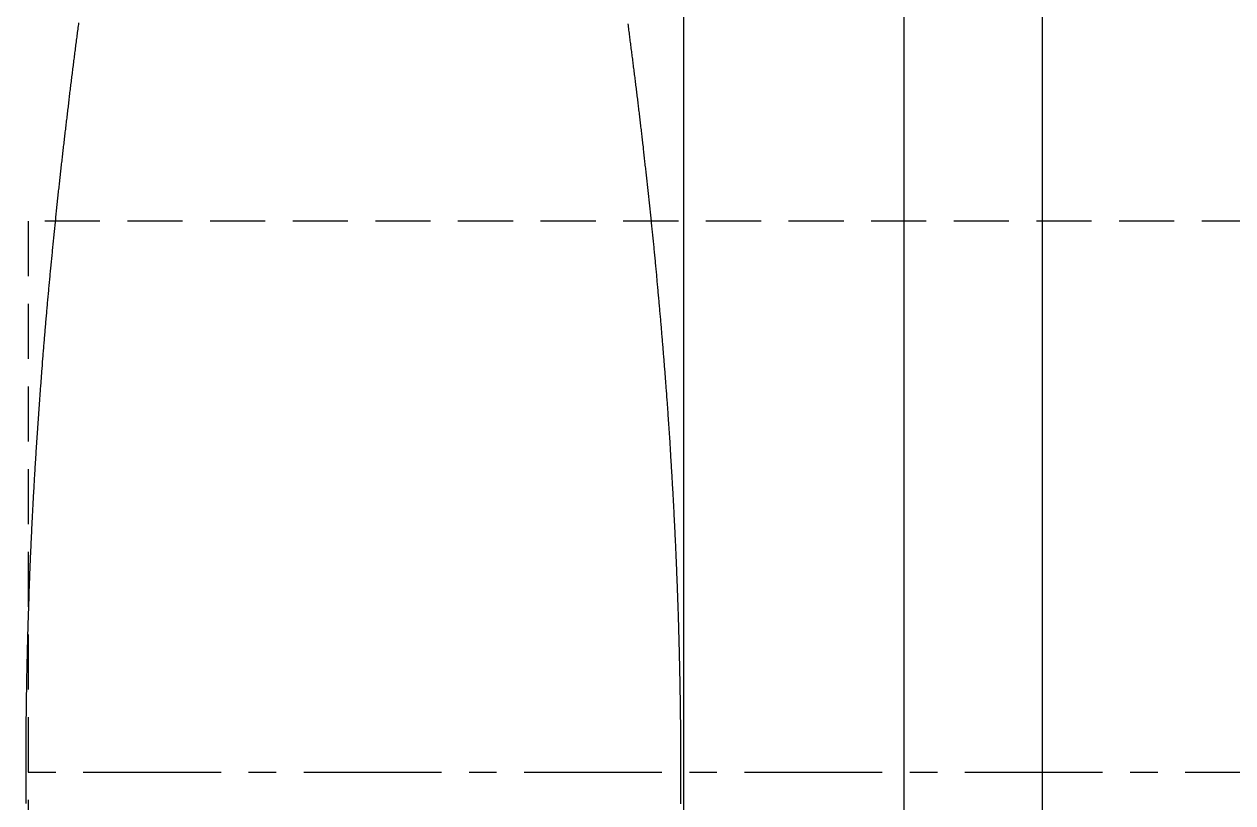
# Model space of a CAD drawing. Extents: x -6 to 96, y -23 to 73.
# Drawn here: x 36.7 to 47.67, y 12.27 to 19.34 of the extents above; entities that cross this region are included whole.
import ezdxf

# ---------------------------------------------------------------- set-up
doc = ezdxf.new("R2010")
doc.units = 0
doc.linetypes.add('CENTER', pattern=[2, 1.25, -0.25, 0.25, -0.25])
doc.linetypes.add('DASHED', pattern=[0.75, 0.5, -0.25])
doc.layers.get('0').update_dxf_attribs({"linetype": 'CONTINUOUS'})
doc.layers.add('CENTER', color=1, linetype='CENTER')

msp = doc.modelspace()

# ---------------------------------------------------------------- linework, layer by layer
at = {"color": 7, "linetype": 'CONTINUOUS'}
for p, q in [((42.687, 0.65), (42.687, 24.45)), ((44.687, 2.55), (44.687, 22.55)), ((45.937, 21.3), (45.937, 3.8))]:
    msp.add_line(p, q, dxfattribs=at)
at = {"color": 3, "linetype": 'DASHED'}
for p, q in [((57.637, 17.55), (36.737, 17.55)), ((36.737, 17.55), (36.737, 7.55))]:
    msp.add_line(p, q, dxfattribs=at)
at = {"color": 7}
for points in [[(37.194, 19.349, 0), (37.192, 19.335, 0), (37.19, 19.321, 0), (37.188, 19.306, 0), (37.186, 19.292, 0), (37.184, 19.277, 0), (37.182, 19.263, 0), (37.181, 19.249, 0), (37.179, 19.234, 0), (37.177, 19.22, 0), (37.175, 19.206, 0), (37.173, 19.191, 0), (37.171, 19.177, 0), (37.169, 19.162, 0), (37.167, 19.148, 0), (37.166, 19.134, 0), (37.164, 19.119, 0), (37.162, 19.105, 0), (37.16, 19.09, 0), (37.158, 19.076, 0), (37.157, 19.062, 0), (37.155, 19.047, 0), (37.153, 19.033, 0), (37.151, 19.019, 0), (37.149, 19.004, 0), (37.147, 18.99, 0), (37.145, 18.976, 0), (37.144, 18.961, 0), (37.142, 18.947, 0), (37.14, 18.932, 0), (37.138, 18.918, 0), (37.136, 18.904, 0), (37.135, 18.889, 0), (37.133, 18.875, 0), (37.131, 18.86, 0), (37.129, 18.846, 0), (37.127, 18.832, 0), (37.126, 18.817, 0), (37.124, 18.803, 0), (37.122, 18.788, 0), (37.12, 18.774, 0), (37.119, 18.76, 0), (37.117, 18.745, 0), (37.115, 18.731, 0), (37.113, 18.717, 0), (37.111, 18.702, 0), (37.11, 18.688, 0), (37.108, 18.673, 0), (37.106, 18.659, 0), (37.105, 18.645, 0), (37.103, 18.63, 0), (37.101, 18.616, 0), (37.099, 18.601, 0), (37.098, 18.587, 0), (37.096, 18.573, 0), (37.094, 18.558, 0), (37.092, 18.544, 0), (37.091, 18.529, 0), (37.089, 18.515, 0), (37.087, 18.501, 0), (37.086, 18.486, 0), (37.084, 18.472, 0), (37.082, 18.457, 0), (37.08, 18.443, 0), (37.079, 18.429, 0), (37.077, 18.414, 0), (37.075, 18.4, 0), (37.074, 18.386, 0), (37.072, 18.371, 0), (37.07, 18.357, 0), (37.069, 18.342, 0), (37.067, 18.328, 0), (37.065, 18.314, 0), (37.063, 18.299, 0), (37.062, 18.285, 0), (37.06, 18.27, 0), (37.059, 18.256, 0), (37.057, 18.241, 0), (37.055, 18.227, 0), (37.054, 18.213, 0), (37.052, 18.198, 0), (37.05, 18.184, 0), (37.049, 18.169, 0), (37.047, 18.155, 0), (37.045, 18.141, 0), (37.044, 18.126, 0), (37.042, 18.112, 0), (37.041, 18.097, 0), (37.039, 18.083, 0), (37.037, 18.069, 0), (37.036, 18.054, 0), (37.034, 18.04, 0), (37.032, 18.025, 0), (37.031, 18.011, 0), (37.029, 17.997, 0), (37.028, 17.982, 0), (37.026, 17.968, 0), (37.025, 17.953, 0), (37.023, 17.939, 0), (37.021, 17.924, 0), (37.02, 17.91, 0), (37.018, 17.896, 0), (37.017, 17.881, 0), (37.015, 17.867, 0), (37.014, 17.852, 0), (37.012, 17.838, 0), (37.01, 17.824, 0), (37.009, 17.809, 0), (37.007, 17.795, 0), (37.006, 17.78, 0), (37.004, 17.766, 0), (37.003, 17.752, 0), (37.001, 17.737, 0), (37, 17.723, 0), (36.998, 17.708, 0), (36.996, 17.694, 0), (36.995, 17.68, 0), (36.993, 17.665, 0), (36.992, 17.651, 0), (36.99, 17.636, 0), (36.989, 17.622, 0), (36.987, 17.607, 0), (36.986, 17.593, 0), (36.984, 17.579, 0), (36.983, 17.564, 0), (36.981, 17.55, 0), (36.98, 17.535, 0), (36.978, 17.521, 0), (36.977, 17.506, 0), (36.976, 17.492, 0), (36.974, 17.478, 0), (36.973, 17.463, 0), (36.971, 17.449, 0), (36.97, 17.434, 0), (36.968, 17.42, 0), (36.967, 17.405, 0), (36.965, 17.391, 0), (36.964, 17.377, 0), (36.962, 17.362, 0), (36.961, 17.348, 0), (36.96, 17.333, 0), (36.958, 17.319, 0), (36.957, 17.305, 0), (36.955, 17.29, 0), (36.954, 17.276, 0), (36.953, 17.261, 0), (36.951, 17.247, 0), (36.95, 17.232, 0), (36.948, 17.218, 0), (36.947, 17.203, 0), (36.946, 17.189, 0), (36.944, 17.175, 0), (36.943, 17.16, 0), (36.941, 17.146, 0), (36.94, 17.131, 0), (36.939, 17.117, 0), (36.937, 17.102, 0), (36.936, 17.088, 0), (36.934, 17.074, 0), (36.933, 17.059, 0), (36.932, 17.045, 0), (36.93, 17.03, 0), (36.929, 17.016, 0), (36.928, 17.002, 0), (36.926, 16.987, 0), (36.925, 16.973, 0), (36.924, 16.958, 0), (36.922, 16.944, 0), (36.921, 16.929, 0), (36.92, 16.915, 0), (36.918, 16.9, 0), (36.917, 16.886, 0), (36.916, 16.872, 0), (36.914, 16.857, 0), (36.913, 16.843, 0), (36.912, 16.828, 0), (36.91, 16.814, 0), (36.909, 16.799, 0), (36.908, 16.785, 0), (36.907, 16.77, 0), (36.905, 16.756, 0), (36.904, 16.742, 0), (36.903, 16.727, 0), (36.902, 16.713, 0), (36.9, 16.698, 0), (36.899, 16.684, 0), (36.898, 16.669, 0), (36.897, 16.655, 0), (36.895, 16.64, 0), (36.894, 16.626, 0), (36.893, 16.612, 0), (36.892, 16.597, 0), (36.89, 16.583, 0), (36.889, 16.568, 0), (36.888, 16.554, 0), (36.887, 16.539, 0), (36.885, 16.525, 0), (36.884, 16.511, 0), (36.883, 16.496, 0), (36.882, 16.482, 0), (36.881, 16.467, 0), (36.879, 16.453, 0), (36.878, 16.438, 0), (36.877, 16.424, 0), (36.876, 16.409, 0), (36.875, 16.395, 0), (36.873, 16.381, 0), (36.872, 16.366, 0), (36.871, 16.352, 0), (36.87, 16.337, 0), (36.869, 16.323, 0), (36.868, 16.308, 0), (36.866, 16.294, 0), (36.865, 16.279, 0), (36.864, 16.265, 0), (36.863, 16.25, 0), (36.862, 16.236, 0), (36.861, 16.221, 0), (36.86, 16.207, 0), (36.858, 16.193, 0), (36.857, 16.178, 0), (36.856, 16.164, 0), (36.855, 16.149, 0), (36.854, 16.135, 0), (36.853, 16.12, 0), (36.852, 16.106, 0), (36.851, 16.091, 0), (36.85, 16.077, 0), (36.849, 16.062, 0), (36.847, 16.048, 0), (36.846, 16.034, 0), (36.845, 16.019, 0), (36.844, 16.005, 0), (36.843, 15.99, 0), (36.842, 15.976, 0), (36.841, 15.961, 0), (36.84, 15.947, 0), (36.839, 15.932, 0), (36.838, 15.918, 0), (36.837, 15.903, 0), (36.836, 15.889, 0), (36.835, 15.875, 0), (36.834, 15.86, 0), (36.833, 15.846, 0), (36.832, 15.831, 0), (36.831, 15.817, 0), (36.83, 15.802, 0), (36.829, 15.788, 0), (36.828, 15.773, 0), (36.827, 15.759, 0), (36.826, 15.744, 0), (36.825, 15.73, 0), (36.824, 15.716, 0), (36.823, 15.701, 0), (36.822, 15.687, 0), (36.821, 15.672, 0), (36.82, 15.658, 0), (36.819, 15.643, 0), (36.818, 15.629, 0), (36.817, 15.614, 0), (36.816, 15.6, 0), (36.815, 15.585, 0), (36.814, 15.571, 0), (36.813, 15.556, 0), (36.812, 15.542, 0), (36.811, 15.527, 0), (36.81, 15.513, 0), (36.809, 15.498, 0), (36.808, 15.484, 0), (36.807, 15.47, 0), (36.806, 15.455, 0), (36.806, 15.441, 0), (36.805, 15.426, 0), (36.804, 15.412, 0), (36.803, 15.397, 0), (36.802, 15.383, 0), (36.801, 15.368, 0), (36.8, 15.354, 0), (36.799, 15.339, 0), (36.798, 15.325, 0), (36.798, 15.31, 0), (36.797, 15.296, 0), (36.796, 15.281, 0), (36.795, 15.267, 0), (36.794, 15.252, 0), (36.793, 15.238, 0), (36.792, 15.224, 0), (36.792, 15.209, 0), (36.791, 15.195, 0), (36.79, 15.18, 0), (36.789, 15.166, 0), (36.788, 15.151, 0), (36.788, 15.137, 0), (36.787, 15.122, 0), (36.786, 15.108, 0), (36.785, 15.093, 0), (36.784, 15.079, 0), (36.783, 15.064, 0), (36.783, 15.05, 0), (36.782, 15.035, 0), (36.781, 15.021, 0), (36.78, 15.007, 0), (36.779, 14.992, 0), (36.779, 14.977, 0), (36.778, 14.963, 0), (36.777, 14.949, 0), (36.776, 14.934, 0), (36.776, 14.92, 0), (36.775, 14.905, 0), (36.774, 14.891, 0), (36.773, 14.876, 0), (36.773, 14.862, 0), (36.772, 14.847, 0), (36.771, 14.833, 0), (36.771, 14.818, 0), (36.77, 14.804, 0), (36.769, 14.789, 0), (36.768, 14.775, 0), (36.768, 14.76, 0), (36.767, 14.746, 0), (36.766, 14.731, 0), (36.766, 14.717, 0), (36.765, 14.702, 0), (36.764, 14.688, 0), (36.764, 14.674, 0), (36.763, 14.659, 0), (36.762, 14.645, 0), (36.762, 14.63, 0), (36.761, 14.616, 0), (36.76, 14.601, 0), (36.76, 14.587, 0), (36.759, 14.572, 0), (36.758, 14.558, 0), (36.758, 14.543, 0), (36.757, 14.529, 0), (36.756, 14.514, 0), (36.756, 14.5, 0), (36.755, 14.485, 0), (36.755, 14.471, 0), (36.754, 14.456, 0), (36.753, 14.442, 0), (36.753, 14.427, 0), (36.752, 14.413, 0), (36.752, 14.398, 0), (36.751, 14.384, 0), (36.75, 14.369, 0), (36.75, 14.355, 0), (36.749, 14.34, 0), (36.749, 14.326, 0), (36.748, 14.311, 0), (36.748, 14.297, 0), (36.747, 14.282, 0), (36.746, 14.268, 0), (36.746, 14.253, 0), (36.745, 14.239, 0), (36.745, 14.225, 0), (36.744, 14.21, 0), (36.744, 14.195, 0), (36.743, 14.181, 0), (36.743, 14.166, 0), (36.742, 14.152, 0), (36.742, 14.137, 0), (36.741, 14.123, 0), (36.741, 14.108, 0), (36.74, 14.094, 0), (36.74, 14.08, 0), (36.739, 14.065, 0), (36.739, 14.051, 0), (36.738, 14.036, 0), (36.738, 14.022, 0), (36.737, 14.007, 0), (36.737, 13.993, 0), (36.736, 13.978, 0), (36.736, 13.964, 0), (36.735, 13.949, 0), (36.735, 13.935, 0), (36.734, 13.92, 0), (36.734, 13.906, 0), (36.734, 13.891, 0), (36.733, 13.877, 0), (36.733, 13.862, 0), (36.732, 13.848, 0), (36.732, 13.833, 0), (36.731, 13.819, 0), (36.731, 13.804, 0), (36.731, 13.79, 0), (36.73, 13.775, 0), (36.73, 13.761, 0), (36.73, 13.746, 0), (36.729, 13.732, 0), (36.729, 13.717, 0), (36.728, 13.703, 0), (36.728, 13.688, 0), (36.728, 13.674, 0), (36.727, 13.659, 0), (36.727, 13.645, 0), (36.727, 13.63, 0), (36.726, 13.616, 0), (36.726, 13.601, 0), (36.726, 13.587, 0), (36.725, 13.572, 0), (36.725, 13.558, 0), (36.725, 13.543, 0), (36.724, 13.529, 0), (36.724, 13.514, 0), (36.724, 13.5, 0), (36.723, 13.485, 0), (36.723, 13.471, 0), (36.723, 13.456, 0), (36.722, 13.442, 0), (36.722, 13.427, 0), (36.722, 13.413, 0), (36.722, 13.399, 0), (36.721, 13.384, 0), (36.721, 13.37, 0), (36.721, 13.355, 0), (36.721, 13.341, 0), (36.72, 13.326, 0), (36.72, 13.312, 0), (36.72, 13.297, 0), (36.72, 13.283, 0), (36.719, 13.268, 0), (36.719, 13.254, 0), (36.719, 13.239, 0), (36.719, 13.225, 0), (36.718, 13.21, 0), (36.718, 13.195, 0), (36.718, 13.181, 0), (36.718, 13.166, 0), (36.718, 13.152, 0), (36.718, 13.137, 0), (36.717, 13.123, 0), (36.717, 13.109, 0), (36.717, 13.094, 0), (36.717, 13.08, 0), (36.717, 13.065, 0), (36.716, 13.051, 0), (36.716, 13.036, 0), (36.716, 13.022, 0), (36.716, 13.007, 0), (36.716, 12.993, 0), (36.716, 12.978, 0), (36.715, 12.964, 0), (36.715, 12.949, 0), (36.715, 12.935, 0), (36.715, 12.92, 0), (36.715, 12.906, 0), (36.715, 12.891, 0), (36.715, 12.877, 0), (36.715, 12.862, 0), (36.715, 12.848, 0), (36.715, 12.833, 0), (36.714, 12.819, 0), (36.714, 12.804, 0), (36.714, 12.79, 0), (36.714, 12.775, 0), (36.714, 12.761, 0), (36.714, 12.746, 0), (36.714, 12.732, 0), (36.714, 12.717, 0), (36.714, 12.703, 0), (36.714, 12.688, 0), (36.714, 12.674, 0), (36.714, 12.659, 0), (36.714, 12.645, 0), (36.714, 12.63, 0), (36.714, 12.616, 0), (36.714, 12.601, 0), (36.714, 12.587, 0), (36.714, 12.572, 0), (36.714, 12.558, 0), (36.714, 12.543, 0), (36.714, 12.529, 0), (36.714, 12.514, 0), (36.714, 12.5, 0), (36.714, 12.485, 0), (36.714, 12.471, 0), (36.714, 12.456, 0), (36.714, 12.442, 0), (36.714, 12.427, 0), (36.714, 12.413, 0), (36.714, 12.398, 0), (36.714, 12.384, 0), (36.714, 12.369, 0), (36.714, 12.355, 0), (36.714, 12.34, 0), (36.714, 12.326, 0), (36.714, 12.311, 0), (36.714, 12.297, 0), (36.715, 12.282, 0), (36.715, 12.268, 0)], [(42.659, 12.263, 0), (42.659, 12.277, 0), (42.659, 12.291, 0), (42.659, 12.305, 0), (42.659, 12.319, 0), (42.66, 12.333, 0), (42.66, 12.347, 0), (42.66, 12.361, 0), (42.66, 12.375, 0), (42.66, 12.389, 0), (42.66, 12.403, 0), (42.66, 12.417, 0), (42.66, 12.431, 0), (42.66, 12.445, 0), (42.66, 12.459, 0), (42.66, 12.473, 0), (42.66, 12.487, 0), (42.66, 12.501, 0), (42.66, 12.515, 0), (42.66, 12.529, 0), (42.66, 12.543, 0), (42.66, 12.557, 0), (42.66, 12.572, 0), (42.66, 12.585, 0), (42.66, 12.6, 0), (42.66, 12.614, 0), (42.66, 12.628, 0), (42.66, 12.642, 0), (42.66, 12.656, 0), (42.66, 12.67, 0), (42.66, 12.684, 0), (42.66, 12.698, 0), (42.66, 12.712, 0), (42.66, 12.726, 0), (42.66, 12.74, 0), (42.66, 12.754, 0), (42.66, 12.768, 0), (42.659, 12.782, 0), (42.659, 12.796, 0), (42.659, 12.81, 0), (42.659, 12.824, 0), (42.659, 12.838, 0), (42.659, 12.852, 0), (42.659, 12.866, 0), (42.659, 12.88, 0), (42.659, 12.894, 0), (42.659, 12.908, 0), (42.658, 12.922, 0), (42.658, 12.936, 0), (42.658, 12.95, 0), (42.658, 12.964, 0), (42.658, 12.978, 0), (42.658, 12.992, 0), (42.658, 13.006, 0), (42.658, 13.02, 0), (42.657, 13.034, 0), (42.657, 13.049, 0), (42.657, 13.062, 0), (42.657, 13.076, 0), (42.657, 13.091, 0), (42.657, 13.105, 0), (42.656, 13.119, 0), (42.656, 13.133, 0), (42.656, 13.147, 0), (42.656, 13.161, 0), (42.656, 13.175, 0), (42.656, 13.189, 0), (42.655, 13.203, 0), (42.655, 13.217, 0), (42.655, 13.231, 0), (42.655, 13.245, 0), (42.654, 13.259, 0), (42.654, 13.273, 0), (42.654, 13.287, 0), (42.654, 13.301, 0), (42.654, 13.315, 0), (42.653, 13.329, 0), (42.653, 13.343, 0), (42.653, 13.357, 0), (42.653, 13.371, 0), (42.652, 13.385, 0), (42.652, 13.399, 0), (42.652, 13.413, 0), (42.651, 13.427, 0), (42.651, 13.441, 0), (42.651, 13.455, 0), (42.651, 13.469, 0), (42.65, 13.483, 0), (42.65, 13.497, 0), (42.65, 13.511, 0), (42.649, 13.525, 0), (42.649, 13.539, 0), (42.649, 13.553, 0), (42.648, 13.567, 0), (42.648, 13.582, 0), (42.648, 13.595, 0), (42.648, 13.61, 0), (42.647, 13.623, 0), (42.647, 13.638, 0), (42.647, 13.652, 0), (42.646, 13.666, 0), (42.646, 13.68, 0), (42.645, 13.694, 0), (42.645, 13.708, 0), (42.645, 13.722, 0), (42.644, 13.736, 0), (42.644, 13.75, 0), (42.644, 13.764, 0), (42.643, 13.778, 0), (42.643, 13.792, 0), (42.642, 13.806, 0), (42.642, 13.82, 0), (42.642, 13.834, 0), (42.641, 13.848, 0), (42.641, 13.862, 0), (42.641, 13.876, 0), (42.64, 13.89, 0), (42.64, 13.904, 0), (42.639, 13.918, 0), (42.639, 13.932, 0), (42.638, 13.946, 0), (42.638, 13.96, 0), (42.638, 13.974, 0), (42.637, 13.988, 0), (42.637, 14.002, 0), (42.636, 14.016, 0), (42.636, 14.03, 0), (42.635, 14.044, 0), (42.635, 14.058, 0), (42.634, 14.072, 0), (42.634, 14.086, 0), (42.633, 14.1, 0), (42.633, 14.114, 0), (42.632, 14.128, 0), (42.632, 14.142, 0), (42.631, 14.156, 0), (42.631, 14.17, 0), (42.63, 14.184, 0), (42.63, 14.198, 0), (42.629, 14.213, 0), (42.629, 14.226, 0), (42.628, 14.241, 0), (42.628, 14.255, 0), (42.627, 14.269, 0), (42.627, 14.283, 0), (42.626, 14.297, 0), (42.626, 14.311, 0), (42.625, 14.325, 0), (42.624, 14.339, 0), (42.624, 14.353, 0), (42.623, 14.367, 0), (42.623, 14.381, 0), (42.622, 14.395, 0), (42.622, 14.409, 0), (42.621, 14.423, 0), (42.62, 14.437, 0), (42.62, 14.451, 0), (42.619, 14.465, 0), (42.619, 14.479, 0), (42.618, 14.493, 0), (42.618, 14.507, 0), (42.617, 14.521, 0), (42.616, 14.535, 0), (42.616, 14.549, 0), (42.615, 14.563, 0), (42.614, 14.577, 0), (42.614, 14.591, 0), (42.613, 14.605, 0), (42.613, 14.619, 0), (42.612, 14.633, 0), (42.611, 14.647, 0), (42.611, 14.661, 0), (42.61, 14.675, 0), (42.609, 14.689, 0), (42.609, 14.703, 0), (42.608, 14.717, 0), (42.607, 14.731, 0), (42.607, 14.745, 0), (42.606, 14.759, 0), (42.605, 14.773, 0), (42.605, 14.787, 0), (42.604, 14.801, 0), (42.603, 14.815, 0), (42.603, 14.829, 0), (42.602, 14.843, 0), (42.601, 14.857, 0), (42.6, 14.871, 0), (42.6, 14.885, 0), (42.599, 14.899, 0), (42.598, 14.913, 0), (42.598, 14.927, 0), (42.597, 14.941, 0), (42.596, 14.955, 0), (42.595, 14.969, 0), (42.595, 14.983, 0), (42.594, 14.997, 0), (42.593, 15.011, 0), (42.592, 15.025, 0), (42.592, 15.039, 0), (42.591, 15.053, 0), (42.59, 15.067, 0), (42.589, 15.081, 0), (42.589, 15.095, 0), (42.588, 15.109, 0), (42.587, 15.123, 0), (42.586, 15.137, 0), (42.585, 15.151, 0), (42.585, 15.165, 0), (42.584, 15.179, 0), (42.583, 15.193, 0), (42.582, 15.207, 0), (42.581, 15.221, 0), (42.581, 15.235, 0), (42.58, 15.249, 0), (42.579, 15.263, 0), (42.578, 15.277, 0), (42.577, 15.291, 0), (42.576, 15.305, 0), (42.575, 15.319, 0), (42.575, 15.333, 0), (42.574, 15.347, 0), (42.573, 15.361, 0), (42.572, 15.375, 0), (42.571, 15.389, 0), (42.57, 15.403, 0), (42.569, 15.417, 0), (42.569, 15.431, 0), (42.568, 15.445, 0), (42.567, 15.46, 0), (42.566, 15.473, 0), (42.565, 15.488, 0), (42.564, 15.502, 0), (42.563, 15.515, 0), (42.562, 15.53, 0), (42.562, 15.543, 0), (42.561, 15.557, 0), (42.56, 15.572, 0), (42.559, 15.585, 0), (42.558, 15.599, 0), (42.557, 15.613, 0), (42.556, 15.627, 0), (42.555, 15.641, 0), (42.554, 15.655, 0), (42.553, 15.669, 0), (42.552, 15.683, 0), (42.551, 15.697, 0), (42.55, 15.711, 0), (42.549, 15.725, 0), (42.548, 15.739, 0), (42.547, 15.753, 0), (42.547, 15.767, 0), (42.545, 15.781, 0), (42.544, 15.795, 0), (42.544, 15.809, 0), (42.543, 15.823, 0), (42.542, 15.837, 0), (42.541, 15.851, 0), (42.54, 15.865, 0), (42.539, 15.879, 0), (42.538, 15.893, 0), (42.537, 15.907, 0), (42.536, 15.921, 0), (42.535, 15.935, 0), (42.533, 15.949, 0), (42.532, 15.963, 0), (42.532, 15.977, 0), (42.531, 15.991, 0), (42.529, 16.005, 0), (42.528, 16.019, 0), (42.527, 16.033, 0), (42.526, 16.047, 0), (42.525, 16.061, 0), (42.524, 16.075, 0), (42.523, 16.089, 0), (42.522, 16.103, 0), (42.521, 16.117, 0), (42.52, 16.131, 0), (42.519, 16.145, 0), (42.518, 16.159, 0), (42.517, 16.173, 0), (42.516, 16.187, 0), (42.514, 16.201, 0), (42.513, 16.215, 0), (42.512, 16.229, 0), (42.511, 16.243, 0), (42.51, 16.257, 0), (42.509, 16.271, 0), (42.508, 16.285, 0), (42.507, 16.299, 0), (42.506, 16.313, 0), (42.505, 16.327, 0), (42.503, 16.341, 0), (42.502, 16.355, 0), (42.501, 16.369, 0), (42.5, 16.383, 0), (42.499, 16.397, 0), (42.498, 16.411, 0), (42.497, 16.425, 0), (42.495, 16.439, 0), (42.494, 16.453, 0), (42.493, 16.467, 0), (42.492, 16.481, 0), (42.491, 16.495, 0), (42.49, 16.509, 0), (42.488, 16.523, 0), (42.487, 16.537, 0), (42.486, 16.551, 0), (42.485, 16.565, 0), (42.484, 16.579, 0), (42.483, 16.593, 0), (42.481, 16.607, 0), (42.48, 16.621, 0), (42.479, 16.635, 0), (42.478, 16.648, 0), (42.477, 16.663, 0), (42.475, 16.677, 0), (42.474, 16.691, 0), (42.473, 16.704, 0), (42.472, 16.718, 0), (42.47, 16.732, 0), (42.469, 16.746, 0), (42.468, 16.76, 0), (42.467, 16.774, 0), (42.465, 16.788, 0), (42.464, 16.802, 0), (42.463, 16.816, 0), (42.462, 16.83, 0), (42.46, 16.844, 0), (42.459, 16.858, 0), (42.458, 16.872, 0), (42.457, 16.886, 0), (42.455, 16.9, 0), (42.454, 16.914, 0), (42.453, 16.928, 0), (42.452, 16.942, 0), (42.45, 16.956, 0), (42.449, 16.97, 0), (42.448, 16.984, 0), (42.446, 16.998, 0), (42.445, 17.012, 0), (42.444, 17.026, 0), (42.442, 17.04, 0), (42.441, 17.054, 0), (42.44, 17.068, 0), (42.438, 17.082, 0), (42.437, 17.096, 0), (42.436, 17.11, 0), (42.434, 17.123, 0), (42.433, 17.137, 0), (42.432, 17.151, 0), (42.43, 17.165, 0), (42.429, 17.179, 0), (42.428, 17.193, 0), (42.426, 17.207, 0), (42.425, 17.221, 0), (42.424, 17.235, 0), (42.422, 17.249, 0), (42.421, 17.263, 0), (42.42, 17.277, 0), (42.418, 17.291, 0), (42.417, 17.305, 0), (42.416, 17.319, 0), (42.414, 17.333, 0), (42.413, 17.347, 0), (42.411, 17.361, 0), (42.41, 17.375, 0), (42.408, 17.389, 0), (42.407, 17.403, 0), (42.406, 17.417, 0), (42.404, 17.431, 0), (42.403, 17.445, 0), (42.401, 17.459, 0), (42.4, 17.473, 0), (42.399, 17.486, 0), (42.397, 17.5, 0), (42.396, 17.514, 0), (42.394, 17.528, 0), (42.393, 17.542, 0), (42.392, 17.556, 0), (42.39, 17.57, 0), (42.389, 17.584, 0), (42.387, 17.598, 0), (42.386, 17.612, 0), (42.384, 17.626, 0), (42.383, 17.64, 0), (42.381, 17.654, 0), (42.38, 17.668, 0), (42.378, 17.682, 0), (42.377, 17.696, 0), (42.375, 17.71, 0), (42.374, 17.724, 0), (42.373, 17.738, 0), (42.371, 17.752, 0), (42.37, 17.766, 0), (42.368, 17.779, 0), (42.367, 17.794, 0), (42.365, 17.807, 0), (42.364, 17.821, 0), (42.362, 17.835, 0), (42.361, 17.849, 0), (42.359, 17.863, 0), (42.358, 17.877, 0), (42.356, 17.891, 0), (42.354, 17.905, 0), (42.353, 17.919, 0), (42.351, 17.933, 0), (42.35, 17.947, 0), (42.348, 17.961, 0), (42.347, 17.975, 0), (42.345, 17.989, 0), (42.344, 18.003, 0), (42.342, 18.017, 0), (42.341, 18.031, 0), (42.339, 18.044, 0), (42.337, 18.058, 0), (42.336, 18.072, 0), (42.334, 18.086, 0), (42.333, 18.1, 0), (42.331, 18.114, 0), (42.33, 18.128, 0), (42.328, 18.142, 0), (42.327, 18.156, 0), (42.325, 18.17, 0), (42.323, 18.184, 0), (42.322, 18.198, 0), (42.32, 18.212, 0), (42.319, 18.226, 0), (42.317, 18.24, 0), (42.315, 18.254, 0), (42.314, 18.267, 0), (42.312, 18.282, 0), (42.31, 18.295, 0), (42.309, 18.309, 0), (42.307, 18.323, 0), (42.306, 18.337, 0), (42.304, 18.351, 0), (42.302, 18.365, 0), (42.301, 18.379, 0), (42.299, 18.393, 0), (42.297, 18.407, 0), (42.296, 18.421, 0), (42.294, 18.435, 0), (42.293, 18.449, 0), (42.291, 18.463, 0), (42.289, 18.477, 0), (42.288, 18.491, 0), (42.286, 18.504, 0), (42.284, 18.518, 0), (42.283, 18.532, 0), (42.281, 18.546, 0), (42.279, 18.56, 0), (42.278, 18.574, 0), (42.276, 18.588, 0), (42.274, 18.602, 0), (42.273, 18.616, 0), (42.271, 18.63, 0), (42.269, 18.644, 0), (42.268, 18.658, 0), (42.266, 18.672, 0), (42.264, 18.686, 0), (42.263, 18.699, 0), (42.261, 18.713, 0), (42.259, 18.727, 0), (42.257, 18.741, 0), (42.256, 18.755, 0), (42.254, 18.769, 0), (42.252, 18.783, 0), (42.251, 18.797, 0), (42.249, 18.811, 0), (42.247, 18.825, 0), (42.245, 18.839, 0), (42.244, 18.853, 0), (42.242, 18.866, 0), (42.24, 18.88, 0), (42.238, 18.894, 0), (42.237, 18.908, 0), (42.235, 18.922, 0), (42.233, 18.936, 0), (42.231, 18.95, 0), (42.23, 18.964, 0), (42.228, 18.978, 0), (42.226, 18.992, 0), (42.224, 19.006, 0), (42.223, 19.02, 0), (42.221, 19.034, 0), (42.219, 19.047, 0), (42.217, 19.061, 0), (42.215, 19.075, 0), (42.214, 19.089, 0), (42.212, 19.103, 0), (42.21, 19.117, 0), (42.208, 19.131, 0), (42.206, 19.145, 0), (42.205, 19.159, 0), (42.203, 19.173, 0), (42.201, 19.187, 0), (42.199, 19.201, 0), (42.197, 19.214, 0), (42.196, 19.228, 0), (42.194, 19.242, 0), (42.192, 19.256, 0), (42.19, 19.27, 0), (42.188, 19.284, 0), (42.187, 19.298, 0), (42.185, 19.312, 0), (42.183, 19.326, 0), (42.181, 19.34, 0)]]:
    msp.add_polyline3d(points, dxfattribs=at)
at = {"layer": 'CENTER', "color": 1, "linetype": 'CENTER'}
msp.add_line((13.237, 12.55), (58.637, 12.55), dxfattribs=at)

doc.saveas('drawing.dxf')
